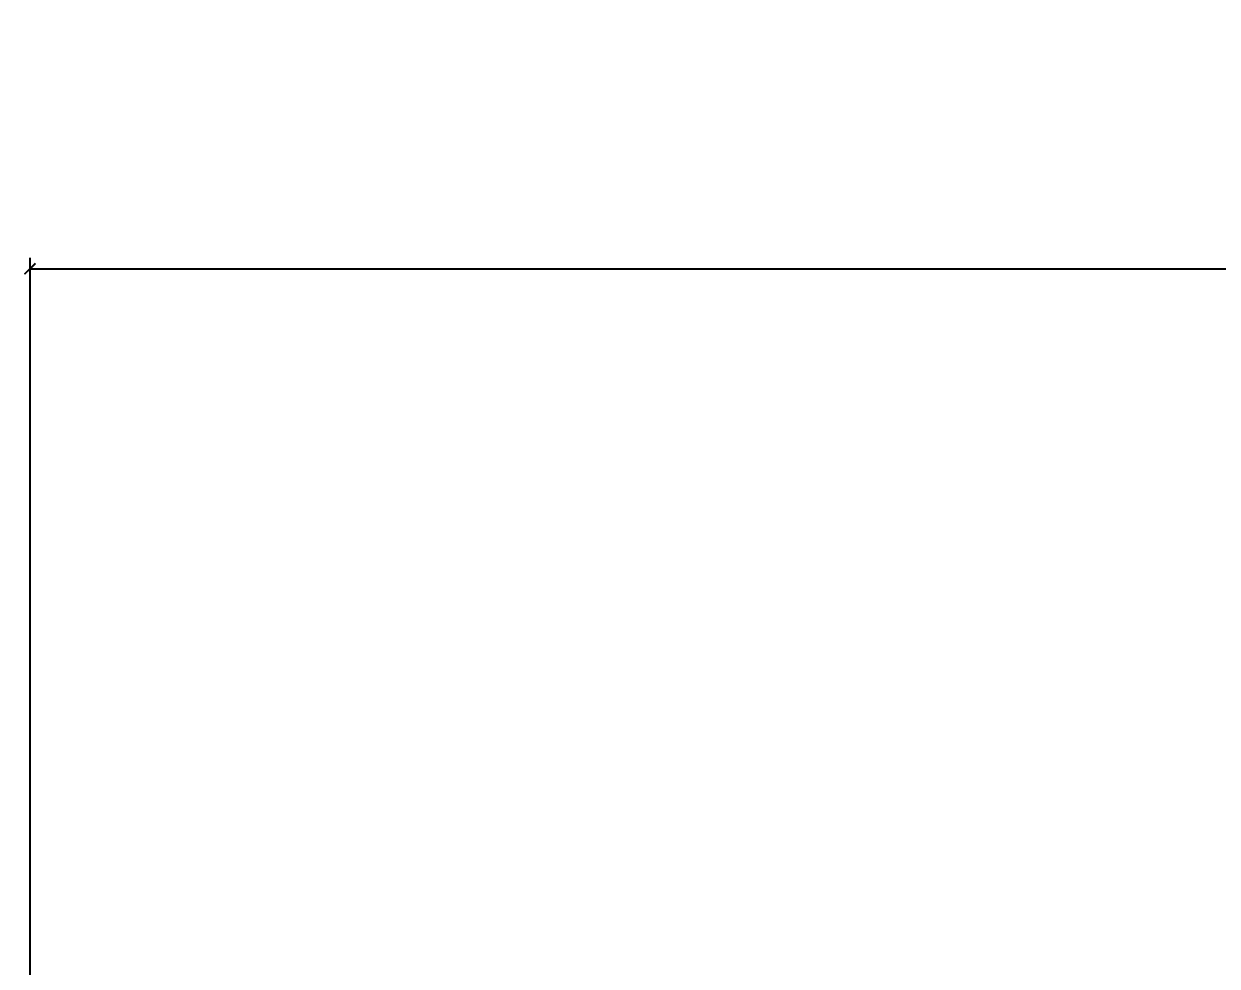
# Model space of a CAD drawing. Extents: x 0 to 301, y -46 to 159.
# Drawn here: x -0.3 to 53.5, y 116.7 to 159.2 of the extents above; entities that cross this region are included whole.
import ezdxf

# ---------------------------------------------------------------- set-up
doc = ezdxf.new("R2010")
doc.units = 0
doc.header["$MEASUREMENT"] = 0
doc.layers.get('0').update_dxf_attribs({"color": 13, "linetype": 'CONTINUOUS'})
doc.layers.get('DEFPOINTS').update_dxf_attribs({"linetype": 'CONTINUOUS'})
doc.layers.add('SCAFFOLDING', color=36, linetype='CONTINUOUS')
doc.styles.add('TAHOMA', font='Tahoma.ttf')
doc.dimstyles.new('DIMSTYLE1', dxfattribs={"dimtxt": 16.834525, "dimasz": 0.5, "dimexe": 0.5, "dimexo": 0.5, "dimgap": 0.1, "dimtad": 0, "dimtih": 1, "dimtoh": 1, "dimdec": 4, "dimzin": 0, "dimtxsty": 'TAHOMA', "dimblk": 'ARCHTICK', "dimcen": 0.09, "dimazin": 3, "dimtfac": 1, "dimtdec": 4, "dimtofl": 0, "dimtmove": 0, "dimatfit": 3, "dimtolj": 1, "dimtzin": 0})

# ---------------------------------------------------------------- blocks, each defined once
blk = doc.blocks.new('_ARCHTICK')
at = {"color": 0, "linetype": 'BYBLOCK', "const_width": 0.15}
blk.add_lwpolyline([(-0.5, -0.5), (0.5, 0.5)], dxfattribs=at)
blk = doc.blocks.new('*D19')
at = {"layer": 'DEFPOINTS', "color": 0}
for p in [(283, 148.116), (0, 85.25), (283, 44.875)]:
    blk.add_point(p, dxfattribs=at)
at = {"layer": 'SCAFFOLDING', "color": 0}
for p, q in [((0, 85.75), (0, 148.616)), ((283, 45.375), (283, 148.616)), ((0, 148.116), (112.349, 148.116)), ((283, 148.116), (170.651, 148.116))]:
    blk.add_line(p, q, dxfattribs=at)
at = {"layer": 'SCAFFOLDING', "color": 0, "xscale": 0.5, "yscale": 0.5, "zscale": 0.5, "rotation": 180}
blk.add_blockref('_ARCHTICK', (0, 148.116), dxfattribs=at)
at = {"layer": 'SCAFFOLDING', "color": 0, "xscale": 0.5, "yscale": 0.5, "zscale": 0.5}
blk.add_blockref('_ARCHTICK', (283, 148.116), dxfattribs=at)
at = {"layer": 'SCAFFOLDING', "color": 0, "insert": (141.5, 148.116), "char_height": 16.8345, "attachment_point": 5, "style": 'TAHOMA'}
blk.add_mtext('\\A1;23\'-7"', dxfattribs=at)

msp = doc.modelspace()

# ---------------------------------------------------------------- dimensions: what is measured, and where the dimension line sits
at = {"layer": 'SCAFFOLDING', "color": 49}
dim = msp.add_linear_dim(base=(283, 148.11606, 7.5), p1=(0, 85.25, 7.5), p2=(283, 44.875, 7.5), dimstyle='DIMSTYLE1', dxfattribs=at)
dim.commit()
dim.dimension.update_dxf_attribs({"geometry": '*D19', "text_midpoint": (141.5, 148.11606, 7.5)})

doc.saveas('drawing.dxf')
